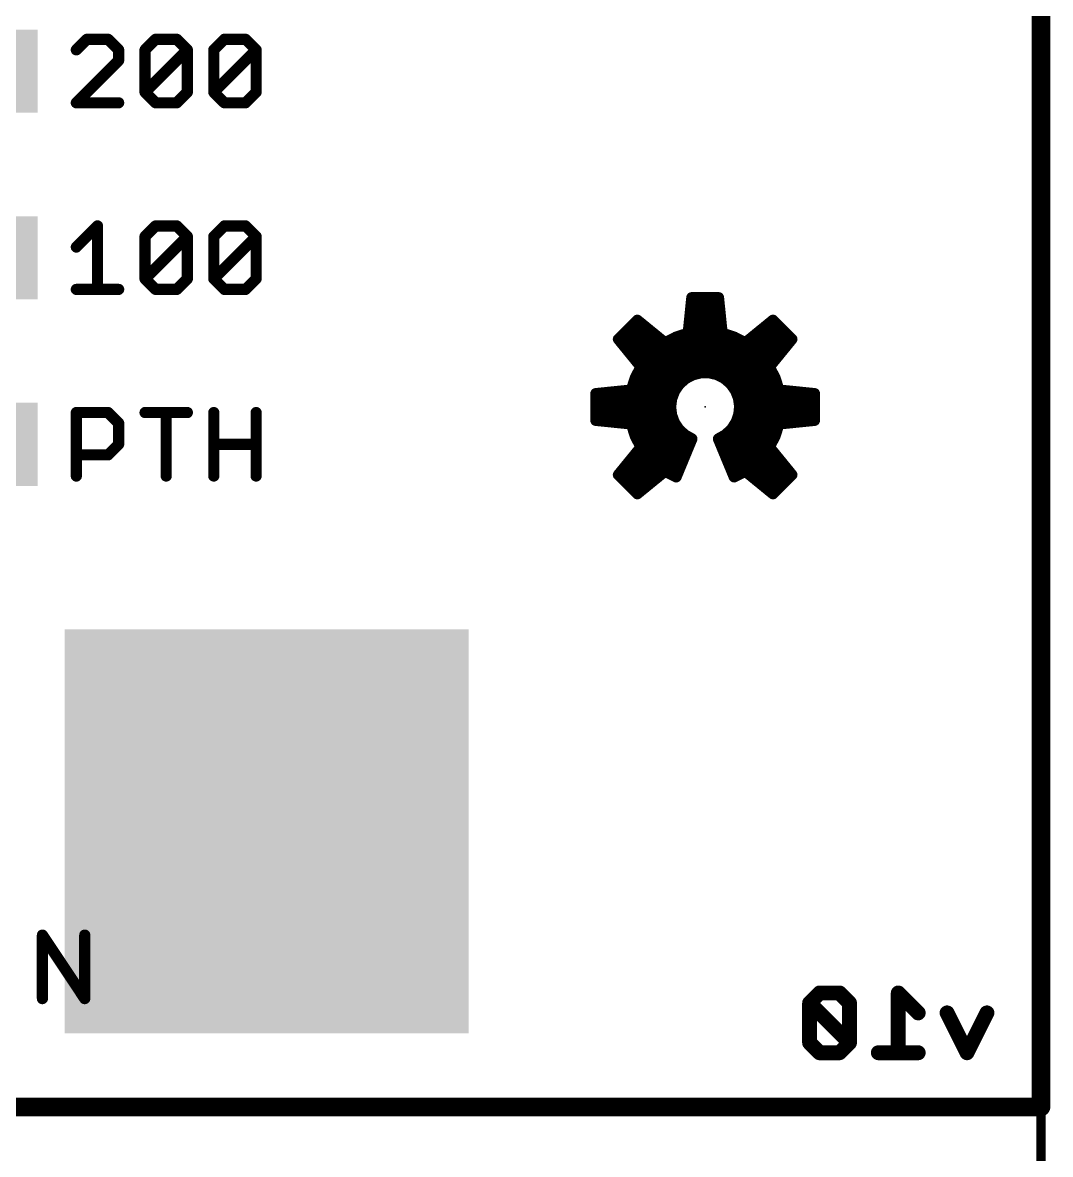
# Model space of a CAD drawing. Extents: x -33 to 74, y -21 to 38.
# Drawn here: x 17.89 to 31.88, y -0.65 to 14.76 of the extents above; entities that cross this region are included whole.
import ezdxf

# ---------------------------------------------------------------- set-up
doc = ezdxf.new("R2010")
doc.units = 0
for name, color, linetype in [('1', 12, 'CONTINUOUS'), ('16', 132, 'CONTINUOUS'), ('20', 53, 'CONTINUOUS'), ('21', 41, 'CONTINUOUS'), ('23', 53, 'CONTINUOUS'), ('47', 253, 'CONTINUOUS')]:
    doc.layers.add(name, color=color, linetype=linetype)

# ---------------------------------------------------------------- blocks, each defined once
blk = doc.blocks.new('RECT')
blk.add_solid([(-0.5, -0.5), (0.5, -0.5), (-0.5, 0.5), (0.5, 0.5)])

msp = doc.modelspace()

# ---------------------------------------------------------------- linework, layer by layer
at = {"layer": '1', "const_width": 0.254}
for points in [[(31.75, 38.1), (31.75, 0)], [(31.75, 0), (0, 0)]]:
    msp.add_lwpolyline(points, dxfattribs=at)
at = {"layer": '1', "const_width": 0.127}
for points in [[(31.6865, 0, 1), (31.8135, 0)], [(31.75, -0.0635, 1), (31.75, 0.0635)]]:
    msp.add_lwpolyline(points, format="xyb", dxfattribs=at)
at = {"layer": '16'}
for points, const_width in [([(31.75, 38.1), (31.75, 0)], 0.254), ([(28.7356, 1.5501), (28.6, 1.4145)], 0.2032), ([(29.0068, 1.5501), (28.7356, 1.5501)], 0.2032), ([(29.1424, 1.4145), (29.0068, 1.5501)], 0.2032), ([(30.0779, 1.2789), (29.8067, 1.5501)], 0.2032), ([(29.8067, 1.5501), (29.8067, 0.7366)], 0.2032), ([(28.6, 1.4145), (28.6, 0.8722)], 0.2032), ([(29.1424, 0.8722), (28.6, 1.4145)], 0.2032), ([(29.1424, 0.8722), (29.1424, 1.4145)], 0.2032), ([(30.7422, 0.7366), (30.4711, 1.2789)], 0.2032), ([(31.0134, 1.2789), (30.7422, 0.7366)], 0.2032), ([(28.6, 0.8722), (28.7356, 0.7366)], 0.2032), ([(29.0068, 0.7366), (29.1424, 0.8722)], 0.2032), ([(28.7356, 0.7366), (29.0068, 0.7366)], 0.2032), ([(30.0779, 0.7366), (29.5356, 0.7366)], 0.2032), ([(31.75, 0), (0, 0)], 0.254)]:
    msp.add_lwpolyline(points, dxfattribs=dict(at, const_width=const_width))
for points, const_width in [([(28.7356, 1.6009, 1), (28.7356, 1.4993)], 0.1016), ([(28.7715, 1.5142, 1), (28.6997, 1.586)], 0.1016), ([(29.0427, 1.586, 1), (28.9709, 1.5142)], 0.1016), ([(29.0068, 1.4993, 1), (29.0068, 1.6009)], 0.1016), ([(29.8426, 1.586, 1), (29.7708, 1.5142)], 0.1016), ([(29.8575, 1.5501, 1), (29.7559, 1.5501)], 0.1016), ([(28.6508, 1.4145, 1), (28.5492, 1.4145)], 0.1016), ([(28.636, 1.4504, 1), (28.5641, 1.3786)], 0.1016), ([(28.5641, 1.4504, 1), (28.636, 1.3786)], 0.1016), ([(29.1932, 1.4145, 1), (29.0916, 1.4145)], 0.1016), ([(29.1064, 1.3786, 1), (29.1783, 1.4504)], 0.1016), ([(30.042, 1.243, 1), (30.1138, 1.3148)], 0.1016), ([(30.5165, 1.3016, 1), (30.4256, 1.2562)], 0.1016), ([(31.0588, 1.2562, 1), (30.968, 1.3016)], 0.1016), ([(28.636, 0.9081, 1), (28.5641, 0.8363)], 0.1016), ([(29.1783, 0.8363, 1), (29.1064, 0.9081)], 0.1016), ([(29.1064, 0.8363, 1), (29.1783, 0.9081)], 0.1016), ([(28.5492, 0.8722, 1), (28.6508, 0.8722)], 0.1016), ([(28.7356, 0.7874, 1), (28.7356, 0.6858)], 0.1016), ([(28.6997, 0.7007, 1), (28.7715, 0.7725)], 0.1016), ([(28.9709, 0.7725, 1), (29.0427, 0.7007)], 0.1016), ([(29.0068, 0.6858, 1), (29.0068, 0.7874)], 0.1016), ([(29.0916, 0.8722, 1), (29.1932, 0.8722)], 0.1016), ([(29.5356, 0.7874, 1), (29.5356, 0.6858)], 0.1016), ([(29.7559, 0.7366, 1), (29.8575, 0.7366)], 0.1016), ([(30.0779, 0.6858, 1), (30.0779, 0.7874)], 0.1016), ([(30.6968, 0.7593, 1), (30.7877, 0.7139)], 0.1016), ([(30.6968, 0.7139, 1), (30.7877, 0.7593)], 0.1016), ([(31.6865, 0, 1), (31.8135, 0)], 0.127), ([(31.75, -0.0635, 1), (31.75, 0.0635)], 0.127)]:
    msp.add_lwpolyline(points, format="xyb", dxfattribs=dict(at, const_width=const_width))
at = {"layer": '20', "const_width": 0.2032}
for points in [[(31.75, 0), (31.75, 38.1)], [(0, 0), (31.75, 0)]]:
    msp.add_lwpolyline(points, dxfattribs=at)
at = {"layer": '20', "const_width": 0.1016}
for points in [[(31.6992, 0, 1), (31.8008, 0)], [(31.75, -0.0508, 1), (31.75, 0.0508)]]:
    msp.add_lwpolyline(points, format="xyb", dxfattribs=at)
at = {"layer": '21'}
for points, const_width in [([(18.7623, 14.5295), (18.6182, 14.3855)], 0.1524), ([(19.0504, 14.5295), (18.7623, 14.5295)], 0.1524), ([(19.1944, 14.3855), (19.0504, 14.5295)], 0.1524), ([(19.5537, 14.3855), (19.6978, 14.5295)], 0.1524), ([(19.6978, 14.5295), (19.9859, 14.5295)], 0.1524), ([(19.9859, 14.5295), (20.1299, 14.3855)], 0.1524), ([(20.4892, 14.3855), (20.6333, 14.5295)], 0.1524), ([(20.6333, 14.5295), (20.9214, 14.5295)], 0.1524), ([(20.9214, 14.5295), (21.0655, 14.3855)], 0.1524), ([(19.1944, 14.2414), (19.1944, 14.3855)], 0.1524), ([(19.5537, 13.8093), (19.5537, 14.3855)], 0.1524), ([(19.5537, 13.8093), (20.1299, 14.3855)], 0.1524), ([(20.1299, 14.3855), (20.1299, 13.8093)], 0.1524), ([(20.4892, 13.8093), (20.4892, 14.3855)], 0.1524), ([(20.4892, 13.8093), (21.0655, 14.3855)], 0.1524), ([(21.0655, 14.3855), (21.0655, 13.8093)], 0.1524), ([(18.6182, 13.6652), (19.1944, 14.2414)], 0.1524), ([(19.6978, 13.6652), (19.5537, 13.8093)], 0.1524), ([(20.1299, 13.8093), (19.9859, 13.6652)], 0.1524), ([(20.6333, 13.6652), (20.4892, 13.8093)], 0.1524), ([(21.0655, 13.8093), (20.9214, 13.6652)], 0.1524), ([(19.1944, 13.6652), (18.6182, 13.6652)], 0.1524), ([(19.9859, 13.6652), (19.6978, 13.6652)], 0.1524), ([(20.9214, 13.6652), (20.6333, 13.6652)], 0.1524), ([(18.6182, 11.7014), (18.9063, 11.9895)], 0.1524), ([(18.9063, 11.9895), (18.9063, 11.1252)], 0.1524), ([(19.5537, 11.8455), (19.6978, 11.9895)], 0.1524), ([(19.6978, 11.9895), (19.9859, 11.9895)], 0.1524), ([(19.9859, 11.9895), (20.1299, 11.8455)], 0.1524), ([(20.4892, 11.8455), (20.6333, 11.9895)], 0.1524), ([(20.6333, 11.9895), (20.9214, 11.9895)], 0.1524), ([(20.9214, 11.9895), (21.0655, 11.8455)], 0.1524), ([(19.5537, 11.2693), (19.5537, 11.8455)], 0.1524), ([(19.5537, 11.2693), (20.1299, 11.8455)], 0.1524), ([(20.1299, 11.8455), (20.1299, 11.2693)], 0.1524), ([(20.4892, 11.2693), (20.4892, 11.8455)], 0.1524), ([(20.4892, 11.2693), (21.0655, 11.8455)], 0.1524), ([(21.0655, 11.8455), (21.0655, 11.2693)], 0.1524), ([(19.6978, 11.1252), (19.5537, 11.2693)], 0.1524), ([(20.1299, 11.2693), (19.9859, 11.1252)], 0.1524), ([(20.6333, 11.1252), (20.4892, 11.2693)], 0.1524), ([(21.0655, 11.2693), (20.9214, 11.1252)], 0.1524), ([(18.6182, 11.1252), (19.1944, 11.1252)], 0.1524), ([(19.9859, 11.1252), (19.6978, 11.1252)], 0.1524), ([(20.9214, 11.1252), (20.6333, 11.1252)], 0.1524), ([(26.9952, 11.0138), (26.946, 10.5299)], 0.15), ([(26.9887, 10.95), (27.3673, 10.95)], 0.15), ([(27.3608, 11.0138), (26.9952, 11.0138)], 0.15), ([(27.41, 10.5299), (27.3608, 11.0138)], 0.15), ([(26.2545, 10.707), (25.996, 10.4485)], 0.15), ([(26.6315, 10.3996), (26.2545, 10.707)], 0.15), ([(26.9735, 10.8), (27.3825, 10.8)], 0.15), ([(28.1015, 10.707), (27.7245, 10.3996)], 0.15), ([(28.36, 10.4485), (28.1015, 10.707)], 0.15), ([(26.1975, 10.65), (26.3244, 10.65)], 0.15), ([(26.9582, 10.65), (27.3978, 10.65)], 0.15), ([(28.0316, 10.65), (28.1585, 10.65)], 0.15), ([(25.996, 10.4485), (26.3034, 10.0715)], 0.15), ([(26.0475, 10.5), (26.5084, 10.5)], 0.15), ([(26.7833, 10.4778), (26.6315, 10.3996)], 0.15), ([(26.946, 10.5299), (26.7833, 10.4778)], 0.15), ([(26.8526, 10.5), (27.5034, 10.5)], 0.15), ([(27.5727, 10.4778), (27.41, 10.5299)], 0.15), ([(27.7245, 10.3996), (27.5727, 10.4778)], 0.15), ([(27.8476, 10.5), (28.3085, 10.5)], 0.15), ([(28.0526, 10.0715), (28.36, 10.4485)], 0.15), ([(26.0763, 10.35), (28.2797, 10.35)], 0.15), ([(26.1986, 10.2), (28.1574, 10.2)], 0.15), ([(26.3034, 10.0715), (26.2252, 9.9197)], 0.15), ([(26.2923, 10.05), (28.0637, 10.05)], 0.15), ([(26.9091, 9.9089), (27.0081, 9.9618)], 0.15), ([(27.0081, 9.9618), (27.1168, 9.9896)], 0.15), ([(27.1168, 9.9896), (27.229, 9.9908)], 0.15), ([(27.229, 9.9908), (27.3382, 9.9654)], 0.15), ([(27.3382, 9.9654), (27.4383, 9.9146)], 0.15), ([(28.1308, 9.9197), (28.0526, 10.0715)], 0.15), ([(26.2252, 9.9197), (26.1731, 9.757)], 0.15), ([(26.2189, 9.9), (26.8992, 9.9)], 0.15), ([(26.7622, 9.7414), (26.8256, 9.834)], 0.15), ([(26.8256, 9.834), (26.9091, 9.9089)], 0.15), ([(27.4383, 9.9146), (27.5235, 9.8416)], 0.15), ([(27.4554, 9.9), (28.1371, 9.9)], 0.15), ([(27.5235, 9.8416), (27.5889, 9.7504)], 0.15), ([(28.1829, 9.757), (28.1308, 9.9197)], 0.15), ([(26.1731, 9.757), (25.6892, 9.7078)], 0.15), ([(25.6892, 9.7078), (25.6892, 9.3422)], 0.15), ([(26.1043, 9.75), (26.7681, 9.75)], 0.15), ([(26.7092, 9.525), (26.7227, 9.6364)], 0.15), ([(26.7227, 9.6364), (26.7622, 9.7414)], 0.15), ([(27.5889, 9.7504), (27.6307, 9.6463)], 0.15), ([(27.589, 9.75), (28.2518, 9.75)], 0.15), ([(27.6307, 9.6463), (27.6465, 9.5352)], 0.15), ([(28.6668, 9.7078), (28.1829, 9.757)], 0.15), ([(28.6668, 9.3422), (28.6668, 9.7078)], 0.15), ([(25.6892, 9.6), (26.7183, 9.6)], 0.15), ([(26.7221, 9.4156), (26.7092, 9.525)], 0.15), ([(27.6465, 9.5352), (27.6356, 9.4235)], 0.15), ([(27.6373, 9.6), (28.6668, 9.6)], 0.15), ([(18.6182, 8.5852), (18.6182, 9.4495)], 0.1524), ([(18.6182, 9.4495), (19.0504, 9.4495)], 0.1524), ([(19.0504, 9.4495), (19.1944, 9.3055)], 0.1524), ([(19.5537, 9.4495), (20.1299, 9.4495)], 0.1524), ([(19.8418, 8.5852), (19.8418, 9.4495)], 0.1524), ([(20.4892, 8.5852), (20.4892, 9.4495)], 0.1524), ([(21.0655, 9.4495), (21.0655, 8.5852)], 0.1524), ([(25.6892, 9.45), (26.7181, 9.45)], 0.15), ([(25.6892, 9.3422), (26.1731, 9.293)], 0.15), ([(26.7603, 9.3122), (26.7221, 9.4156)], 0.15), ([(27.6356, 9.4235), (27.5983, 9.3177)], 0.15), ([(27.6382, 9.45), (28.6668, 9.45)], 0.15), ([(28.1829, 9.293), (28.6668, 9.3422)], 0.15), ([(19.1944, 9.3055), (19.1944, 9.0174)], 0.1524), ([(26.1043, 9.3), (26.7684, 9.3)], 0.15), ([(26.1731, 9.293), (26.2252, 9.1303)], 0.15), ([(26.8215, 9.2205), (26.7603, 9.3122)], 0.15), ([(26.9024, 9.1457), (26.8215, 9.2205)], 0.15), ([(27.537, 9.2237), (27.4552, 9.147)], 0.15), ([(27.5983, 9.3177), (27.537, 9.2237)], 0.15), ([(27.5868, 9.3), (28.2517, 9.3)], 0.15), ([(28.1308, 9.1303), (28.1829, 9.293)], 0.15), ([(19.1944, 9.0174), (19.0504, 8.8733)], 0.1524), ([(20.4892, 9.0174), (21.0655, 9.0174)], 0.1524), ([(26.2189, 9.15), (26.8978, 9.15)], 0.15), ([(26.2252, 9.1303), (26.3034, 8.9785)], 0.15), ([(26.7833, 8.5722), (26.9986, 9.0919)], 0.15), ([(26.9986, 9.0919), (26.9024, 9.1457)], 0.15), ([(27.4552, 9.147), (27.3574, 9.0919)], 0.15), ([(27.3574, 9.0919), (27.5727, 8.5722)], 0.15), ([(27.4584, 9.15), (28.1371, 9.15)], 0.15), ([(28.0526, 8.9785), (28.1308, 9.1303)], 0.15), ([(19.0504, 8.8733), (18.6182, 8.8733)], 0.1524), ([(26.3034, 8.9785), (25.996, 8.6015)], 0.15), ([(26.2923, 9), (26.9605, 9)], 0.15), ([(27.3955, 9), (28.0637, 9)], 0.15), ([(28.36, 8.6015), (28.0526, 8.9785)], 0.15), ([(26.1986, 8.85), (26.8984, 8.85)], 0.15), ([(27.4576, 8.85), (28.1574, 8.85)], 0.15), ([(25.996, 8.6015), (26.2545, 8.343)], 0.15), ([(26.0763, 8.7), (26.8362, 8.7)], 0.15), ([(26.2545, 8.343), (26.6315, 8.6504)], 0.15), ([(26.6315, 8.6504), (26.7833, 8.5722)], 0.15), ([(27.5198, 8.7), (28.2797, 8.7)], 0.15), ([(27.5727, 8.5722), (27.7245, 8.6504)], 0.15), ([(27.7245, 8.6504), (28.1015, 8.343)], 0.15), ([(28.1015, 8.343), (28.36, 8.6015)], 0.15), ([(26.0475, 8.55), (26.5084, 8.55)], 0.15), ([(26.1975, 8.4), (26.3244, 8.4)], 0.15), ([(27.8476, 8.55), (28.3085, 8.55)], 0.15), ([(28.0316, 8.4), (28.1585, 8.4)], 0.15), ([(18.1567, 1.4732), (18.1567, 2.3375)], 0.1524), ([(18.1567, 2.3375), (18.7329, 1.4732)], 0.1524), ([(18.7329, 1.4732), (18.7329, 2.3375)], 0.1524)]:
    msp.add_lwpolyline(points, dxfattribs=dict(at, const_width=const_width))
for points, const_width in [([(18.7623, 14.5676, 1), (18.7623, 14.4914)], 0.0762), ([(18.7892, 14.5026, 1), (18.7353, 14.5565)], 0.0762), ([(19.0773, 14.5565, 1), (19.0234, 14.5026)], 0.0762), ([(19.0504, 14.4914, 1), (19.0504, 14.5676)], 0.0762), ([(19.6978, 14.5676, 1), (19.6978, 14.4914)], 0.0762), ([(19.7247, 14.5026, 1), (19.6708, 14.5565)], 0.0762), ([(20.0128, 14.5565, 1), (19.9589, 14.5026)], 0.0762), ([(19.9859, 14.4914, 1), (19.9859, 14.5676)], 0.0762), ([(20.6333, 14.5676, 1), (20.6333, 14.4914)], 0.0762), ([(20.6602, 14.5026, 1), (20.6064, 14.5565)], 0.0762), ([(20.9483, 14.5565, 1), (20.8945, 14.5026)], 0.0762), ([(20.9214, 14.4914, 1), (20.9214, 14.5676)], 0.0762), ([(18.5913, 14.4124, 1), (18.6451, 14.3585)], 0.0762), ([(19.2325, 14.3855, 1), (19.1563, 14.3855)], 0.0762), ([(19.1675, 14.3585, 1), (19.2214, 14.4124)], 0.0762), ([(19.5918, 14.3855, 1), (19.5156, 14.3855)], 0.0762), ([(19.5268, 14.4124, 1), (19.5807, 14.3585)], 0.0762), ([(20.168, 14.3855, 1), (20.0918, 14.3855)], 0.0762), ([(20.1569, 14.3585, 1), (20.103, 14.4124)], 0.0762), ([(20.103, 14.3585, 1), (20.1569, 14.4124)], 0.0762), ([(20.5273, 14.3855, 1), (20.4511, 14.3855)], 0.0762), ([(20.4623, 14.4124, 1), (20.5162, 14.3585)], 0.0762), ([(21.1036, 14.3855, 1), (21.0274, 14.3855)], 0.0762), ([(21.0924, 14.3585, 1), (21.0385, 14.4124)], 0.0762), ([(21.0385, 14.3585, 1), (21.0924, 14.4124)], 0.0762), ([(19.1563, 14.2414, 1), (19.2325, 14.2414)], 0.0762), ([(19.2214, 14.2145, 1), (19.1675, 14.2684)], 0.0762), ([(19.5807, 13.8362, 1), (19.5268, 13.7823)], 0.0762), ([(19.5268, 13.8362, 1), (19.5807, 13.7823)], 0.0762), ([(20.1569, 13.7823, 1), (20.103, 13.8362)], 0.0762), ([(20.5162, 13.8362, 1), (20.4623, 13.7823)], 0.0762), ([(20.4623, 13.8362, 1), (20.5162, 13.7823)], 0.0762), ([(21.0924, 13.7823, 1), (21.0385, 13.8362)], 0.0762), ([(18.6182, 13.7033, 1), (18.6182, 13.6271)], 0.0762), ([(18.5913, 13.6921, 1), (18.6451, 13.6383)], 0.0762), ([(19.1944, 13.6271, 1), (19.1944, 13.7033)], 0.0762), ([(19.5156, 13.8093, 1), (19.5918, 13.8093)], 0.0762), ([(19.6978, 13.7033, 1), (19.6978, 13.6271)], 0.0762), ([(19.6708, 13.6383, 1), (19.7247, 13.6921)], 0.0762), ([(19.9589, 13.6921, 1), (20.0128, 13.6383)], 0.0762), ([(19.9859, 13.6271, 1), (19.9859, 13.7033)], 0.0762), ([(20.0918, 13.8093, 1), (20.168, 13.8093)], 0.0762), ([(20.4511, 13.8093, 1), (20.5273, 13.8093)], 0.0762), ([(20.6333, 13.7033, 1), (20.6333, 13.6271)], 0.0762), ([(20.6064, 13.6383, 1), (20.6602, 13.6921)], 0.0762), ([(20.8945, 13.6921, 1), (20.9483, 13.6383)], 0.0762), ([(20.9214, 13.6271, 1), (20.9214, 13.7033)], 0.0762), ([(21.0274, 13.8093, 1), (21.1036, 13.8093)], 0.0762), ([(18.9444, 11.9895, 1), (18.8682, 11.9895)], 0.0762), ([(18.9333, 11.9626, 1), (18.8794, 12.0165)], 0.0762), ([(19.6978, 12.0276, 1), (19.6978, 11.9514)], 0.0762), ([(19.7247, 11.9626, 1), (19.6708, 12.0165)], 0.0762), ([(20.0128, 12.0165, 1), (19.9589, 11.9626)], 0.0762), ([(19.9859, 11.9514, 1), (19.9859, 12.0276)], 0.0762), ([(20.6333, 12.0276, 1), (20.6333, 11.9514)], 0.0762), ([(20.6602, 11.9626, 1), (20.6064, 12.0165)], 0.0762), ([(20.9483, 12.0165, 1), (20.8945, 11.9626)], 0.0762), ([(20.9214, 11.9514, 1), (20.9214, 12.0276)], 0.0762), ([(19.5918, 11.8455, 1), (19.5156, 11.8455)], 0.0762), ([(19.5268, 11.8724, 1), (19.5807, 11.8185)], 0.0762), ([(20.168, 11.8455, 1), (20.0918, 11.8455)], 0.0762), ([(20.1569, 11.8185, 1), (20.103, 11.8724)], 0.0762), ([(20.103, 11.8185, 1), (20.1569, 11.8724)], 0.0762), ([(20.5273, 11.8455, 1), (20.4511, 11.8455)], 0.0762), ([(20.4623, 11.8724, 1), (20.5162, 11.8185)], 0.0762), ([(21.1036, 11.8455, 1), (21.0274, 11.8455)], 0.0762), ([(21.0924, 11.8185, 1), (21.0385, 11.8724)], 0.0762), ([(21.0385, 11.8185, 1), (21.0924, 11.8724)], 0.0762), ([(18.5913, 11.7284, 1), (18.6451, 11.6745)], 0.0762), ([(19.5807, 11.2962, 1), (19.5268, 11.2423)], 0.0762), ([(19.5268, 11.2962, 1), (19.5807, 11.2423)], 0.0762), ([(19.5156, 11.2693, 1), (19.5918, 11.2693)], 0.0762), ([(20.0918, 11.2693, 1), (20.168, 11.2693)], 0.0762), ([(20.1569, 11.2423, 1), (20.103, 11.2962)], 0.0762), ([(20.5162, 11.2962, 1), (20.4623, 11.2423)], 0.0762), ([(20.4623, 11.2962, 1), (20.5162, 11.2423)], 0.0762), ([(20.4511, 11.2693, 1), (20.5273, 11.2693)], 0.0762), ([(21.0274, 11.2693, 1), (21.1036, 11.2693)], 0.0762), ([(21.0924, 11.2423, 1), (21.0385, 11.2962)], 0.0762), ([(18.6182, 11.1633, 1), (18.6182, 11.0871)], 0.0762), ([(18.8682, 11.1252, 1), (18.9444, 11.1252)], 0.0762), ([(19.1944, 11.0871, 1), (19.1944, 11.1633)], 0.0762), ([(19.6978, 11.1633, 1), (19.6978, 11.0871)], 0.0762), ([(19.6708, 11.0983, 1), (19.7247, 11.1521)], 0.0762), ([(19.9589, 11.1521, 1), (20.0128, 11.0983)], 0.0762), ([(19.9859, 11.0871, 1), (19.9859, 11.1633)], 0.0762), ([(20.6333, 11.1633, 1), (20.6333, 11.0871)], 0.0762), ([(20.6064, 11.0983, 1), (20.6602, 11.1521)], 0.0762), ([(20.8945, 11.1521, 1), (20.9483, 11.0983)], 0.0762), ([(20.9214, 11.0871, 1), (20.9214, 11.1633)], 0.0762), ([(26.9887, 10.9875, 1), (26.9887, 10.9125)], 0.075), ([(26.9952, 11.0513, 1), (26.9952, 10.9763)], 0.075), ([(27.0325, 11.01, 1), (26.9579, 11.0176)], 0.075), ([(27.3981, 11.0176, 1), (27.3235, 11.01)], 0.075), ([(27.3608, 10.9763, 1), (27.3608, 11.0513)], 0.075), ([(27.3673, 10.9125, 1), (27.3673, 10.9875)], 0.075), ([(26.2782, 10.7361, 1), (26.2308, 10.6779)], 0.075), ([(26.281, 10.6805, 1), (26.228, 10.7335)], 0.075), ([(26.9735, 10.8375, 1), (26.9735, 10.7625)], 0.075), ([(27.3825, 10.7625, 1), (27.3825, 10.8375)], 0.075), ([(28.128, 10.7335, 1), (28.075, 10.6805)], 0.075), ([(28.1252, 10.6779, 1), (28.0778, 10.7361)], 0.075), ([(26.1975, 10.6875, 1), (26.1975, 10.6125)], 0.075), ([(26.3244, 10.6125, 1), (26.3244, 10.6875)], 0.075), ([(26.9582, 10.6875, 1), (26.9582, 10.6125)], 0.075), ([(27.3978, 10.6125, 1), (27.3978, 10.6875)], 0.075), ([(28.0316, 10.6875, 1), (28.0316, 10.6125)], 0.075), ([(28.1585, 10.6125, 1), (28.1585, 10.6875)], 0.075), ([(26.0251, 10.4722, 1), (25.9669, 10.4248)], 0.075), ([(25.9695, 10.475, 1), (26.0225, 10.422)], 0.075), ([(26.0475, 10.5375, 1), (26.0475, 10.4625)], 0.075), ([(26.5084, 10.4625, 1), (26.5084, 10.5375)], 0.075), ([(26.7719, 10.5135, 1), (26.7948, 10.4421)], 0.075), ([(26.8005, 10.4445, 1), (26.7662, 10.5112)], 0.075), ([(26.8526, 10.5375, 1), (26.8526, 10.4625)], 0.075), ([(26.9087, 10.5337, 1), (26.9833, 10.5261)], 0.075), ([(26.9574, 10.4942, 1), (26.9346, 10.5656)], 0.075), ([(27.4214, 10.5656, 1), (27.3986, 10.4942)], 0.075), ([(27.3727, 10.5261, 1), (27.4473, 10.5337)], 0.075), ([(27.5034, 10.4625, 1), (27.5034, 10.5375)], 0.075), ([(27.5898, 10.5112, 1), (27.5555, 10.4445)], 0.075), ([(27.5612, 10.4421, 1), (27.5841, 10.5135)], 0.075), ([(27.8476, 10.5375, 1), (27.8476, 10.4625)], 0.075), ([(28.3085, 10.4625, 1), (28.3085, 10.5375)], 0.075), ([(28.3891, 10.4248, 1), (28.3309, 10.4722)], 0.075), ([(28.3335, 10.422, 1), (28.3865, 10.475)], 0.075), ([(26.0763, 10.3875, 1), (26.0763, 10.3125)], 0.075), ([(26.6143, 10.4329, 1), (26.6487, 10.3663)], 0.075), ([(26.6078, 10.3705, 1), (26.6552, 10.4287)], 0.075), ([(27.7008, 10.4287, 1), (27.7482, 10.3705)], 0.075), ([(27.7073, 10.3663, 1), (27.7417, 10.4329)], 0.075), ([(28.2797, 10.3125, 1), (28.2797, 10.3875)], 0.075), ([(26.1986, 10.2375, 1), (26.1986, 10.1625)], 0.075), ([(28.1574, 10.1625, 1), (28.1574, 10.2375)], 0.075), ([(26.2923, 10.0875, 1), (26.2923, 10.0125)], 0.075), ([(26.3367, 10.0543, 1), (26.2701, 10.0887)], 0.075), ([(26.2743, 10.0478, 1), (26.3325, 10.0952)], 0.075), ([(26.9988, 9.9981, 1), (27.0174, 9.9254)], 0.075), ([(27.0258, 9.9287, 1), (26.9904, 9.9948)], 0.075), ([(27.1164, 10.0271, 1), (27.1172, 9.9521)], 0.075), ([(27.1261, 9.9533, 1), (27.1075, 10.0259)], 0.075), ([(27.2375, 10.0274, 1), (27.2205, 9.9543)], 0.075), ([(27.2294, 9.9533, 1), (27.2286, 10.0283)], 0.075), ([(27.3552, 9.9988, 1), (27.3213, 9.9319)], 0.075), ([(27.3297, 9.9288, 1), (27.3468, 10.0019)], 0.075), ([(28.0859, 10.0887, 1), (28.0193, 10.0543)], 0.075), ([(28.0235, 10.0952, 1), (28.0817, 10.0478)], 0.075), ([(28.0637, 10.0125, 1), (28.0637, 10.0875)], 0.075), ([(26.2189, 9.9375, 1), (26.2189, 9.8625)], 0.075), ([(26.1918, 9.9368, 1), (26.2585, 9.9025)], 0.075), ([(26.2609, 9.9082, 1), (26.1895, 9.9311)], 0.075), ([(26.8005, 9.8619, 1), (26.8506, 9.8061)], 0.075), ([(26.8565, 9.8128, 1), (26.7946, 9.8552)], 0.075), ([(26.8914, 9.942, 1), (26.9268, 9.8758)], 0.075), ([(26.9341, 9.881, 1), (26.8841, 9.9368)], 0.075), ([(26.8992, 9.8625, 1), (26.8992, 9.9375)], 0.075), ([(27.4627, 9.9431, 1), (27.4139, 9.8862)], 0.075), ([(27.4554, 9.9375, 1), (27.4554, 9.8625)], 0.075), ([(27.4214, 9.8812, 1), (27.4553, 9.9481)], 0.075), ([(27.554, 9.8634, 1), (27.493, 9.8197)], 0.075), ([(27.4991, 9.8131, 1), (27.5479, 9.87)], 0.075), ([(28.1665, 9.9311, 1), (28.0951, 9.9082)], 0.075), ([(28.0975, 9.9025, 1), (28.1642, 9.9368)], 0.075), ([(28.1371, 9.8625, 1), (28.1371, 9.9375)], 0.075), ([(25.7267, 9.7078, 1), (25.6517, 9.7078)], 0.075), ([(25.6854, 9.7451, 1), (25.693, 9.6705)], 0.075), ([(26.1043, 9.7875, 1), (26.1043, 9.7125)], 0.075), ([(26.1374, 9.7684, 1), (26.2088, 9.7456)], 0.075), ([(26.1769, 9.7197, 1), (26.1693, 9.7943)], 0.075), ([(26.7599, 9.6319, 1), (26.6854, 9.6409)], 0.075), ([(26.7312, 9.7626, 1), (26.7931, 9.7202)], 0.075), ([(26.7973, 9.7282, 1), (26.7271, 9.7546)], 0.075), ([(26.7681, 9.7125, 1), (26.7681, 9.7875)], 0.075), ([(27.6236, 9.7644, 1), (27.5541, 9.7364)], 0.075), ([(27.589, 9.7875, 1), (27.589, 9.7125)], 0.075), ([(27.5584, 9.7285, 1), (27.6193, 9.7722)], 0.075), ([(27.6678, 9.6516, 1), (27.5935, 9.641)], 0.075), ([(28.1867, 9.7943, 1), (28.1791, 9.7197)], 0.075), ([(28.1472, 9.7456, 1), (28.2186, 9.7684)], 0.075), ([(28.2518, 9.7125, 1), (28.2518, 9.7875)], 0.075), ([(28.7043, 9.7078, 1), (28.6293, 9.7078)], 0.075), ([(28.663, 9.6705, 1), (28.6706, 9.7451)], 0.075), ([(25.6892, 9.6375, 1), (25.6892, 9.5625)], 0.075), ([(26.7464, 9.5294, 1), (26.672, 9.5206)], 0.075), ([(26.672, 9.5295, 1), (26.7464, 9.5205)], 0.075), ([(26.6876, 9.6496, 1), (26.7577, 9.6232)], 0.075), ([(26.7183, 9.5625, 1), (26.7183, 9.6375)], 0.075), ([(27.5959, 9.6323, 1), (27.6655, 9.6602)], 0.075), ([(27.6373, 9.6375, 1), (27.6373, 9.5625)], 0.075), ([(27.6839, 9.5315, 1), (27.6092, 9.5388)], 0.075), ([(27.6094, 9.5299, 1), (27.6837, 9.5405)], 0.075), ([(28.6668, 9.5625, 1), (28.6668, 9.6375)], 0.075), ([(18.6563, 9.4495, 1), (18.5801, 9.4495)], 0.0762), ([(18.6182, 9.4876, 1), (18.6182, 9.4114)], 0.0762), ([(19.0773, 9.4765, 1), (19.0234, 9.4226)], 0.0762), ([(19.0504, 9.4114, 1), (19.0504, 9.4876)], 0.0762), ([(19.5537, 9.4876, 1), (19.5537, 9.4114)], 0.0762), ([(19.8799, 9.4495, 1), (19.8037, 9.4495)], 0.0762), ([(20.1299, 9.4114, 1), (20.1299, 9.4876)], 0.0762), ([(20.5273, 9.4495, 1), (20.4511, 9.4495)], 0.0762), ([(21.1036, 9.4495, 1), (21.0274, 9.4495)], 0.0762), ([(25.6892, 9.4875, 1), (25.6892, 9.4125)], 0.075), ([(25.693, 9.3795, 1), (25.6854, 9.3049)], 0.075), ([(26.7573, 9.4285, 1), (26.687, 9.4026)], 0.075), ([(26.6849, 9.4112, 1), (26.7594, 9.42)], 0.075), ([(26.7181, 9.4125, 1), (26.7181, 9.4875)], 0.075), ([(27.5982, 9.4272, 1), (27.6729, 9.4198)], 0.075), ([(27.6709, 9.4111, 1), (27.6002, 9.436)], 0.075), ([(27.6382, 9.4875, 1), (27.6382, 9.4125)], 0.075), ([(28.6706, 9.3049, 1), (28.663, 9.3795)], 0.075), ([(28.6668, 9.4125, 1), (28.6668, 9.4875)], 0.075), ([(19.2325, 9.3055, 1), (19.1563, 9.3055)], 0.0762), ([(19.1675, 9.2785, 1), (19.2214, 9.3324)], 0.0762), ([(25.6517, 9.3422, 1), (25.7267, 9.3422)], 0.075), ([(26.1043, 9.3375, 1), (26.1043, 9.2625)], 0.075), ([(26.2088, 9.3044, 1), (26.1374, 9.2816)], 0.075), ([(26.1693, 9.2557, 1), (26.1769, 9.3303)], 0.075), ([(26.7915, 9.333, 1), (26.7291, 9.2913)], 0.075), ([(26.7251, 9.2992, 1), (26.7955, 9.3251)], 0.075), ([(26.7684, 9.2625, 1), (26.7684, 9.3375)], 0.075), ([(26.847, 9.2481, 1), (26.7961, 9.193)], 0.075), ([(26.7903, 9.1997, 1), (26.8527, 9.2414)], 0.075), ([(27.5056, 9.2442, 1), (27.5685, 9.2032)], 0.075), ([(27.5627, 9.1963, 1), (27.5114, 9.251)], 0.075), ([(27.5868, 9.3375, 1), (27.5868, 9.2625)], 0.075), ([(27.563, 9.3301, 1), (27.6337, 9.3052)], 0.075), ([(27.6298, 9.2972, 1), (27.5669, 9.3381)], 0.075), ([(28.1791, 9.3303, 1), (28.1867, 9.2557)], 0.075), ([(28.2186, 9.2816, 1), (28.1472, 9.3044)], 0.075), ([(28.2517, 9.2625, 1), (28.2517, 9.3375)], 0.075), ([(28.6293, 9.3422, 1), (28.7043, 9.3422)], 0.075), ([(19.2214, 8.9904, 1), (19.1675, 9.0443)], 0.0762), ([(20.4892, 9.0555, 1), (20.4892, 8.9793)], 0.0762), ([(21.0655, 8.9793, 1), (21.0655, 9.0555)], 0.0762), ([(26.2189, 9.1875, 1), (26.2189, 9.1125)], 0.075), ([(26.2585, 9.1475, 1), (26.1918, 9.1132)], 0.075), ([(26.1895, 9.1189, 1), (26.2609, 9.1418)], 0.075), ([(26.9208, 9.1785, 1), (26.8841, 9.113)], 0.075), ([(26.877, 9.1182, 1), (26.9279, 9.1733)], 0.075), ([(26.8978, 9.1125, 1), (26.8978, 9.1875)], 0.075), ([(27.0332, 9.0775, 1), (26.964, 9.1063)], 0.075), ([(26.9803, 9.0592, 1), (27.0169, 9.1246)], 0.075), ([(27.392, 9.1063, 1), (27.3228, 9.0775)], 0.075), ([(27.339, 9.1246, 1), (27.3758, 9.0592)], 0.075), ([(27.4295, 9.1743, 1), (27.4808, 9.1196)], 0.075), ([(27.4584, 9.1875, 1), (27.4584, 9.1125)], 0.075), ([(27.4736, 9.1143, 1), (27.4368, 9.1796)], 0.075), ([(28.0951, 9.1418, 1), (28.1665, 9.1189)], 0.075), ([(28.1642, 9.1132, 1), (28.0975, 9.1475)], 0.075), ([(28.1371, 9.1125, 1), (28.1371, 9.1875)], 0.075), ([(18.6182, 8.9114, 1), (18.6182, 8.8352)], 0.0762), ([(19.0234, 8.9003, 1), (19.0773, 8.8464)], 0.0762), ([(19.0504, 8.8352, 1), (19.0504, 8.9114)], 0.0762), ([(19.1563, 9.0174, 1), (19.2325, 9.0174)], 0.0762), ([(26.2923, 9.0375, 1), (26.2923, 8.9625)], 0.075), ([(26.2701, 8.9613, 1), (26.3367, 8.9957)], 0.075), ([(26.3325, 8.9548, 1), (26.2743, 9.0022)], 0.075), ([(26.9605, 8.9625, 1), (26.9605, 9.0375)], 0.075), ([(27.3955, 9.0375, 1), (27.3955, 8.9625)], 0.075), ([(28.0817, 9.0022, 1), (28.0235, 8.9548)], 0.075), ([(28.0193, 8.9957, 1), (28.0859, 8.9613)], 0.075), ([(28.0637, 8.9625, 1), (28.0637, 9.0375)], 0.075), ([(26.1986, 8.8875, 1), (26.1986, 8.8125)], 0.075), ([(26.8984, 8.8125, 1), (26.8984, 8.8875)], 0.075), ([(27.4576, 8.8875, 1), (27.4576, 8.8125)], 0.075), ([(28.1574, 8.8125, 1), (28.1574, 8.8875)], 0.075), ([(26.0225, 8.628, 1), (25.9695, 8.575)], 0.075), ([(25.9669, 8.6252, 1), (26.0251, 8.5778)], 0.075), ([(26.0763, 8.7375, 1), (26.0763, 8.6625)], 0.075), ([(26.6487, 8.6837, 1), (26.6143, 8.6171)], 0.075), ([(26.6552, 8.6213, 1), (26.6078, 8.6795)], 0.075), ([(26.7661, 8.5389, 1), (26.8005, 8.6055)], 0.075), ([(26.8362, 8.6625, 1), (26.8362, 8.7375)], 0.075), ([(27.5198, 8.7375, 1), (27.5198, 8.6625)], 0.075), ([(27.5555, 8.6055, 1), (27.5899, 8.5389)], 0.075), ([(27.7482, 8.6795, 1), (27.7008, 8.6213)], 0.075), ([(27.7417, 8.6171, 1), (27.7073, 8.6837)], 0.075), ([(28.2797, 8.6625, 1), (28.2797, 8.7375)], 0.075), ([(28.3309, 8.5778, 1), (28.3891, 8.6252)], 0.075), ([(28.3865, 8.575, 1), (28.3335, 8.628)], 0.075), ([(18.5801, 8.5852, 1), (18.6563, 8.5852)], 0.0762), ([(19.8037, 8.5852, 1), (19.8799, 8.5852)], 0.0762), ([(20.4511, 8.5852, 1), (20.5273, 8.5852)], 0.0762), ([(21.0274, 8.5852, 1), (21.1036, 8.5852)], 0.0762), ([(26.0475, 8.5875, 1), (26.0475, 8.5125)], 0.075), ([(26.1975, 8.4375, 1), (26.1975, 8.3625)], 0.075), ([(26.3244, 8.3625, 1), (26.3244, 8.4375)], 0.075), ([(26.5084, 8.5125, 1), (26.5084, 8.5875)], 0.075), ([(26.7487, 8.5866, 1), (26.8179, 8.5578)], 0.075), ([(27.5381, 8.5578, 1), (27.6073, 8.5866)], 0.075), ([(27.8476, 8.5875, 1), (27.8476, 8.5125)], 0.075), ([(28.0316, 8.4375, 1), (28.0316, 8.3625)], 0.075), ([(28.1585, 8.3625, 1), (28.1585, 8.4375)], 0.075), ([(28.3085, 8.5125, 1), (28.3085, 8.5875)], 0.075), ([(26.2308, 8.3721, 1), (26.2782, 8.3139)], 0.075), ([(26.228, 8.3165, 1), (26.281, 8.3695)], 0.075), ([(28.075, 8.3695, 1), (28.128, 8.3165)], 0.075), ([(28.0778, 8.3139, 1), (28.1252, 8.3721)], 0.075), ([(18.1884, 2.3587, 1), (18.125, 2.3164)], 0.0762), ([(18.1948, 2.3375, 1), (18.1186, 2.3375)], 0.0762), ([(18.771, 2.3375, 1), (18.6948, 2.3375)], 0.0762), ([(18.1186, 1.4732, 1), (18.1948, 1.4732)], 0.0762), ([(18.6948, 1.4732, 1), (18.771, 1.4732)], 0.0762), ([(18.7012, 1.4521, 1), (18.7646, 1.4943)], 0.0762)]:
    msp.add_lwpolyline(points, format="xyb", dxfattribs=dict(at, const_width=const_width))
at = {"layer": '23'}
msp.add_point((27.178, 9.525), dxfattribs=at)
at = {"layer": '47', "const_width": 0.13}
msp.add_lwpolyline([(31.75, 0), (31.75, -7.03)], dxfattribs=at)
at = {"layer": '47', "const_width": 0.065}
msp.add_lwpolyline([(31.7825, 0, 1), (31.7175, 0)], format="xyb", dxfattribs=at)

# ---------------------------------------------------------------- block references
at = {"layer": '1', "xscale": 2.44, "yscale": 1.13}
for p in [(16.873, 14.097), (16.873, 11.557), (16.873, 9.017)]:
    msp.add_blockref('RECT', p, dxfattribs=at)
at = {"layer": '16', "xscale": 5.5, "yscale": 5.5, "rotation": 90}
msp.add_blockref('RECT', (21.209, 3.75), dxfattribs=at)

doc.saveas('drawing.dxf')
